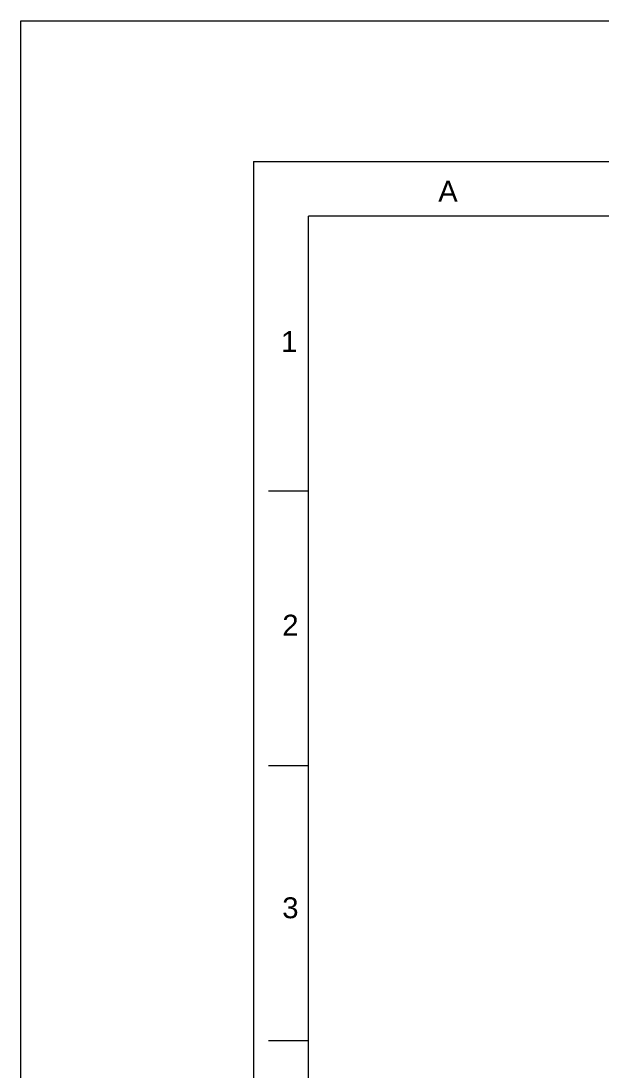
# Model space of a CAD drawing. Header units: millimetres. Extents: x 6794 to 7564, y -3773 to -2783.
# Drawn here: x 6793.8 to 7005, y -3165.5 to -2783.4 of the extents above; entities that cross this region are included whole.
import ezdxf

# ---------------------------------------------------------------- set-up
doc = ezdxf.new("R2010")
doc.units = ezdxf.units.MM
doc.header["$LTSCALE"] = 0.1
doc.layers.get('0').update_dxf_attribs({"lineweight": 13})
doc.styles.get("Standard").update_dxf_attribs({"font": 'arial.ttf'})

msp = doc.modelspace()

# ---------------------------------------------------------------- linework, layer by layer
at = {"color": 7, "linetype": 'Continuous'}
for p, q in [((6878.4389, -2834.5151), (7472.4387, -2834.5151)), ((6878.4389, -2834.5151), (6878.4389, -3674.5149)), ((7452.4387, -2854.5151), (6898.4389, -2854.5151)), ((6898.4389, -2954.5151), (6883.9028, -2954.5151)), ((6898.4389, -3054.5151), (6883.9028, -3054.5151)), ((6898.4389, -3154.5151), (6883.9028, -3154.5151))]:
    msp.add_line(p, q, dxfattribs=at)
at = {"linetype": 'Continuous'}
msp.add_line((6898.4389, -3654.5149), (6898.4389, -2854.5151), dxfattribs=at)
msp.add_lwpolyline([(6793.8376, -2783.4316), (7564.4811, -2783.4316), (7564.4811, -3772.5443), (6793.8376, -3772.5443)], close=True)

# ---------------------------------------------------------------- texts
at = {"char_height": 7.6238, "attachment_point": 5}
for s, width, insert in [('A', 10, (6949.2581, -2845.4059)), ('1', 50, (6891.437, -2900.1087)), ('2', 50, (6891.9143, -3003.309)), ('3', 50, (6891.8953, -3106.1969))]:
    msp.add_mtext_dynamic_manual_height_columns(s, width=width, gutter_width=12.5, heights=[0], dxfattribs=dict(at, insert=insert))

doc.saveas('drawing.dxf')
